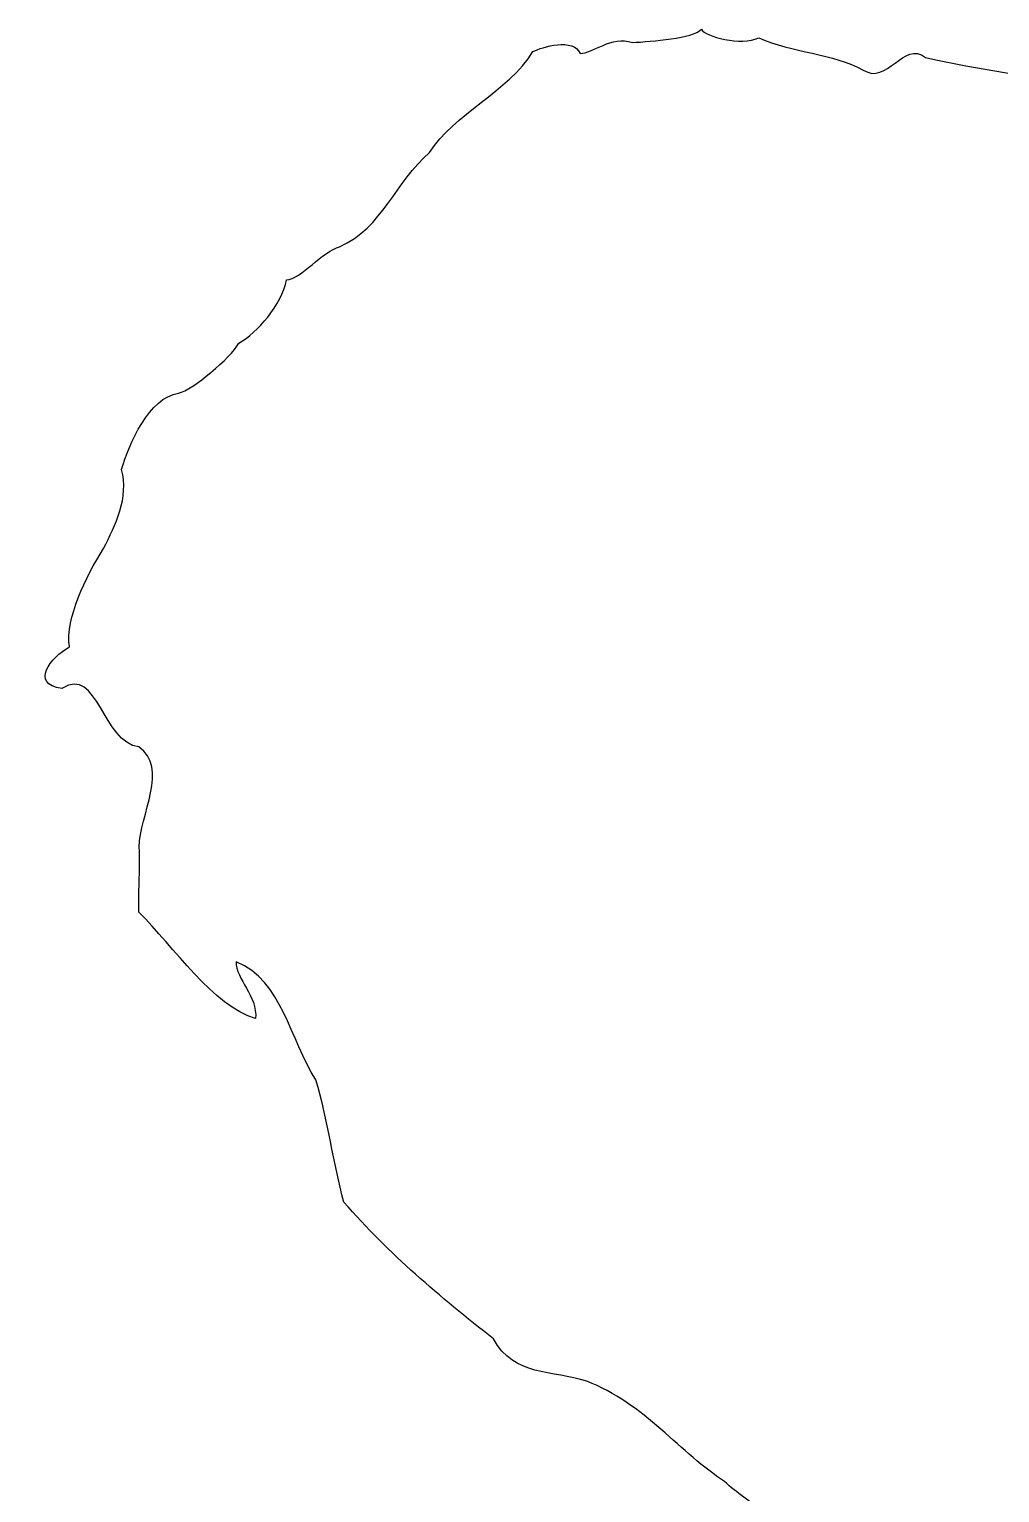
# Model space of a CAD drawing. Extents: x 1 to 394, y 101 to 384.
# Drawn here: x 0.8 to 58.3, y 213.8 to 300.4 of the extents above; entities that cross this region are included whole.
import ezdxf

# ---------------------------------------------------------------- set-up
doc = ezdxf.new("R2010")
doc.units = 0
doc.layers.get('0').update_dxf_attribs({"linetype": 'CONTINUOUS'})

msp = doc.modelspace()

# ---------------------------------------------------------------- linework, layer by layer
at = {"color": 1}
for points in [[(36.529562, 299.56647), (37.698857, 299.640403), (40.105991, 299.809789), (40.621894, 300.35224)], [(40.621894, 300.35224), (40.826616, 299.903027), (42.976192, 299.355303), (44.01037, 299.844861)], [(30.648905, 299.030386), (31.181537, 299.311332), (33.075281, 299.860679), (33.435743, 298.928082)], [(33.435743, 298.928082), (34.180932, 298.883913), (35.292413, 300.021515), (36.529562, 299.56647)], [(44.01037, 299.844861), (45.988545, 298.99324), (48.399546, 298.895226), (50.19397, 297.941898)], [(50.19397, 297.941898), (51.604672, 296.99536), (52.557425, 299.73153), (53.881187, 298.682641)], [(24.534625, 293.055628), (25.94816, 295.336781), (29.197131, 296.667772), (30.648905, 299.030386)], [(53.881187, 298.682641), (57.128371, 297.943371), (59.968096, 297.588279), (63.256938, 297.094786)], [(19.206354, 287.490006), (21.759745, 288.599916), (22.501806, 291.351829), (24.534625, 293.055628)], [(16.067524, 285.533852), (16.922799, 285.566728), (18.199166, 287.232615), (19.206354, 287.490006)], [(13.247865, 281.78977), (14.347873, 282.431291), (15.755337, 284.01149), (16.067524, 285.533852)], [(9.679317, 278.826953), (10.521, 279.034714), (12.757341, 280.905373), (13.247865, 281.78977)], [(6.303122, 274.320911), (6.742783, 275.829218), (7.933505, 278.577308), (9.679317, 278.826953)], [(5.243192, 269.647485), (5.946923, 271.019891), (6.76073, 272.657384), (6.303122, 274.320911)], [(3.21746, 263.827895), (2.99141, 265.552909), (4.156293, 267.903938), (5.243192, 269.647485)], [(2.779568, 261.368067), (0.844526, 261.62536), (2.1218, 263.200172), (3.21746, 263.827895)], [(7.330322, 257.906053), (5.19844, 258.152032), (4.909531, 262.732908), (2.779568, 261.368067)], [(7.350929, 251.988434), (7.370174, 253.840885), (9.127724, 256.705463), (7.330322, 257.906053)], [(7.322024, 248.137783), (7.312281, 249.690332), (7.411462, 250.687604), (7.350929, 251.988434)], [(14.238184, 241.847628), (11.743448, 242.542841), (9.407031, 246.107524), (7.322024, 248.137783)], [(13.084185, 245.202833), (13.071519, 244.189951), (14.351458, 243.167986), (14.238184, 241.847628)], [(17.806756, 238.217624), (16.236706, 240.647688), (15.830796, 244.079445), (13.084185, 245.202833)], [(19.463934, 230.986131), (18.824279, 233.313106), (18.51796, 235.835249), (17.806756, 238.217624)], [(28.307575, 222.907349), (25.161361, 225.365815), (22.126668, 227.934264), (19.463934, 230.986131)], [(33.836319, 220.394531), (31.81178, 221.057622), (29.516587, 220.661389), (28.307575, 222.907349)], [(41.988368, 214.46743), (39.462018, 216.063782), (37.193616, 219.125036), (33.836319, 220.394531)], [(44.243149, 212.636341), (43.565277, 213.281015), (42.702184, 213.78195), (41.988368, 214.46743)]]:
    msp.add_open_spline(points, degree=3, dxfattribs=at)

doc.saveas('drawing.dxf')
